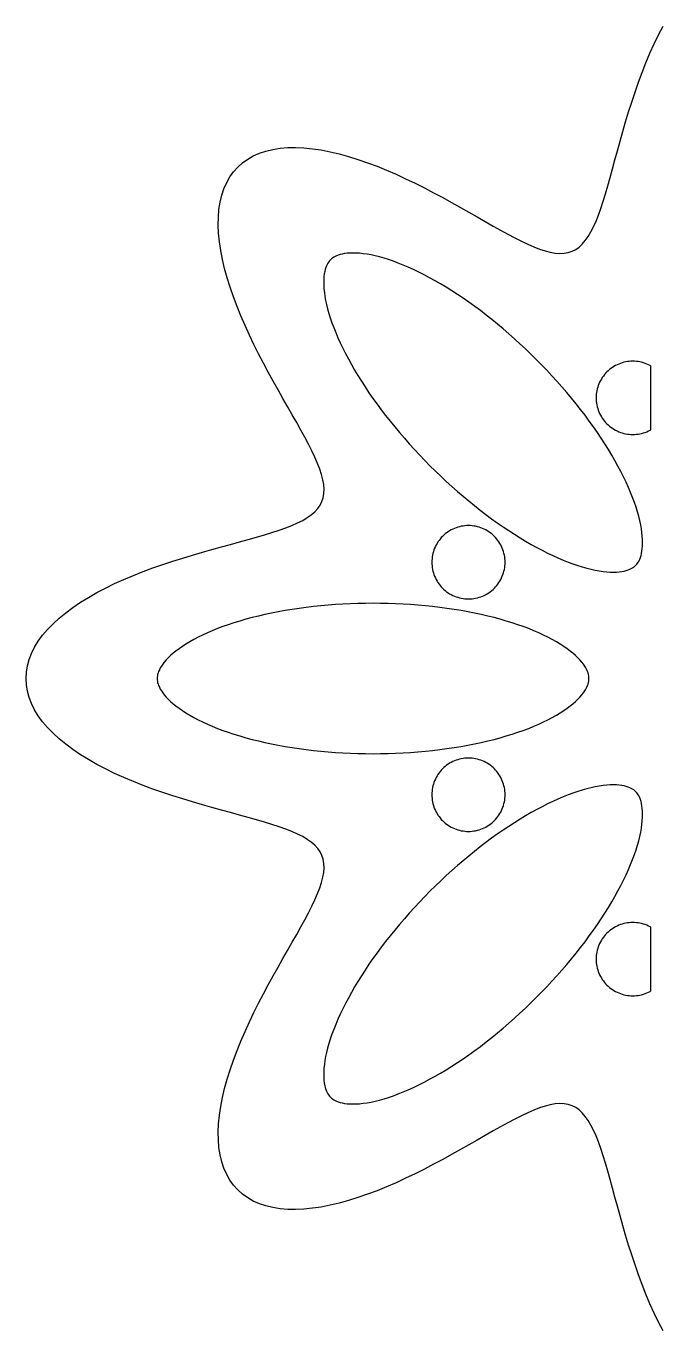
# Model space of a CAD drawing. Header units: millimetres. Extents: x -38 to 116, y -38 to 38.
# Drawn here: x 41.5 to 74.4, y -33.8 to 33.8 of the extents above; entities that cross this region are included whole.
import ezdxf

# ---------------------------------------------------------------- set-up
doc = ezdxf.new("R2010")
doc.units = ezdxf.units.MM
doc.layers.add('CUT', color=1, linetype='Continuous')

msp = doc.modelspace()

# ---------------------------------------------------------------- linework, layer by layer
at = {"layer": 'CUT'}
msp.add_lwpolyline([(74.547, -33.827), (74.31, -33.374), (74.082, -32.905), (73.865, -32.423), (73.657, -31.93), (73.459, -31.427), (73.27, -30.918), (73.09, -30.405), (72.919, -29.889), (72.756, -29.375), (72.601, -28.863), (72.454, -28.356), (72.312, -27.856), (72.177, -27.367), (72.046, -26.889), (71.92, -26.424), (71.796, -25.976), (71.675, -25.545), (71.555, -25.133), (71.435, -24.743), (71.315, -24.375), (71.192, -24.03), (71.066, -23.711), (70.937, -23.418), (70.802, -23.151), (70.66, -22.913), (70.512, -22.702), (70.355, -22.521), (70.189, -22.368), (70.012, -22.245), (69.825, -22.15), (69.626, -22.085), (69.414, -22.047), (69.188, -22.038), (68.949, -22.055), (68.695, -22.099), (68.427, -22.168), (68.143, -22.26), (67.844, -22.376), (67.529, -22.513), (67.199, -22.67), (66.853, -22.845), (66.492, -23.036), (66.116, -23.243), (65.726, -23.462), (65.322, -23.691), (64.904, -23.93), (64.474, -24.176), (64.031, -24.426), (63.578, -24.68), (63.116, -24.934), (62.644, -25.186), (62.165, -25.435), (61.68, -25.678), (61.19, -25.914), (60.696, -26.141), (60.201, -26.356), (59.705, -26.558), (59.21, -26.745), (58.718, -26.916), (58.23, -27.068), (57.748, -27.201), (57.274, -27.314), (56.809, -27.404), (56.354, -27.471), (55.912, -27.515), (55.484, -27.533), (55.072, -27.526), (54.676, -27.493), (54.299, -27.433), (53.941, -27.347), (53.604, -27.234), (53.288, -27.094), (52.996, -26.928), (52.727, -26.735), (52.483, -26.517), (52.265, -26.273), (52.072, -26.004), (51.906, -25.712), (51.766, -25.396), (51.653, -25.059), (51.567, -24.701), (51.507, -24.324), (51.474, -23.928), (51.467, -23.516), (51.485, -23.088), (51.529, -22.646), (51.596, -22.191), (51.686, -21.726), (51.799, -21.252), (51.932, -20.77), (52.084, -20.282), (52.255, -19.79), (52.442, -19.295), (52.644, -18.799), (52.859, -18.304), (53.086, -17.81), (53.322, -17.32), (53.565, -16.835), (53.814, -16.356), (54.066, -15.884), (54.32, -15.422), (54.574, -14.969), (54.824, -14.526), (55.07, -14.096), (55.309, -13.678), (55.538, -13.274), (55.757, -12.884), (55.964, -12.508), (56.155, -12.147), (56.33, -11.801), (56.487, -11.471), (56.624, -11.156), (56.74, -10.857), (56.832, -10.573), (56.901, -10.305), (56.945, -10.051), (56.962, -9.812), (56.953, -9.586), (56.915, -9.374), (56.85, -9.175), (56.755, -8.988), (56.632, -8.811), (56.479, -8.645), (56.298, -8.488), (56.087, -8.34), (55.849, -8.198), (55.582, -8.063), (55.289, -7.934), (54.97, -7.808), (54.625, -7.685), (54.257, -7.565), (53.867, -7.445), (53.455, -7.325), (53.024, -7.204), (52.576, -7.08), (52.111, -6.954), (51.633, -6.823), (51.144, -6.688), (50.644, -6.546), (50.137, -6.399), (49.625, -6.244), (49.111, -6.081), (48.595, -5.91), (48.082, -5.73), (47.573, -5.541), (47.07, -5.343), (46.577, -5.135), (46.095, -4.918), (45.626, -4.69), (45.173, -4.453), (44.738, -4.207), (44.323, -3.951), (43.931, -3.686), (43.562, -3.412), (43.219, -3.13), (42.903, -2.841), (42.616, -2.544), (42.36, -2.241), (42.135, -1.932), (41.943, -1.618), (41.785, -1.3), (41.661, -0.978), (41.572, -0.653), (41.518, -0.327), (41.5, 0), (41.518, 0.327), (41.572, 0.653), (41.661, 0.978), (41.785, 1.3), (41.943, 1.618), (42.135, 1.932), (42.36, 2.241), (42.616, 2.544), (42.903, 2.841), (43.219, 3.13), (43.562, 3.412), (43.931, 3.686), (44.323, 3.951), (44.738, 4.207), (45.173, 4.453), (45.626, 4.69), (46.095, 4.918), (46.577, 5.135), (47.07, 5.343), (47.573, 5.541), (48.082, 5.73), (48.595, 5.91), (49.111, 6.081), (49.625, 6.244), (50.137, 6.399), (50.644, 6.546), (51.144, 6.688), (51.633, 6.823), (52.111, 6.954), (52.576, 7.08), (53.024, 7.204), (53.455, 7.325), (53.867, 7.445), (54.257, 7.565), (54.625, 7.685), (54.97, 7.808), (55.289, 7.934), (55.582, 8.063), (55.849, 8.198), (56.087, 8.34), (56.298, 8.488), (56.479, 8.645), (56.632, 8.811), (56.755, 8.988), (56.85, 9.175), (56.915, 9.374), (56.953, 9.586), (56.962, 9.812), (56.945, 10.051), (56.901, 10.305), (56.832, 10.573), (56.74, 10.857), (56.624, 11.156), (56.487, 11.471), (56.33, 11.801), (56.155, 12.147), (55.964, 12.508), (55.757, 12.884), (55.538, 13.274), (55.309, 13.678), (55.07, 14.096), (54.824, 14.526), (54.574, 14.969), (54.32, 15.422), (54.066, 15.884), (53.814, 16.356), (53.565, 16.835), (53.322, 17.32), (53.086, 17.81), (52.859, 18.304), (52.644, 18.799), (52.442, 19.295), (52.255, 19.79), (52.084, 20.282), (51.932, 20.77), (51.799, 21.252), (51.686, 21.726), (51.596, 22.191), (51.529, 22.646), (51.485, 23.088), (51.467, 23.516), (51.474, 23.928), (51.507, 24.324), (51.567, 24.701), (51.653, 25.059), (51.766, 25.396), (51.906, 25.712), (52.072, 26.004), (52.265, 26.273), (52.483, 26.517), (52.727, 26.735), (52.996, 26.928), (53.288, 27.094), (53.604, 27.234), (53.941, 27.347), (54.299, 27.433), (54.676, 27.493), (55.072, 27.526), (55.484, 27.533), (55.912, 27.515), (56.354, 27.471), (56.809, 27.404), (57.274, 27.314), (57.748, 27.201), (58.23, 27.068), (58.718, 26.916), (59.21, 26.745), (59.705, 26.558), (60.201, 26.356), (60.696, 26.141), (61.19, 25.914), (61.68, 25.678), (62.165, 25.435), (62.644, 25.186), (63.116, 24.934), (63.578, 24.68), (64.031, 24.426), (64.474, 24.176), (64.904, 23.93), (65.322, 23.691), (65.726, 23.462), (66.116, 23.243), (66.492, 23.036), (66.853, 22.845), (67.199, 22.67), (67.529, 22.513), (67.844, 22.376), (68.143, 22.26), (68.427, 22.168), (68.695, 22.099), (68.949, 22.055), (69.188, 22.038), (69.414, 22.047), (69.626, 22.085), (69.825, 22.15), (70.012, 22.245), (70.189, 22.368), (70.355, 22.521), (70.512, 22.702), (70.66, 22.913), (70.802, 23.151), (70.937, 23.418), (71.066, 23.711), (71.192, 24.03), (71.315, 24.375), (71.435, 24.743), (71.555, 25.133), (71.675, 25.545), (71.796, 25.976), (71.92, 26.424), (72.046, 26.889), (72.177, 27.367), (72.312, 27.856), (72.454, 28.356), (72.601, 28.863), (72.756, 29.375), (72.919, 29.889), (73.09, 30.405), (73.27, 30.918), (73.459, 31.427), (73.657, 31.93), (73.865, 32.423), (74.082, 32.905), (74.31, 33.374), (74.547, 33.827)], dxfattribs=at)
for points in [[(68.781, 15.701), (68.515, 15.986), (68.244, 16.268), (67.969, 16.546), (67.691, 16.821), (67.409, 17.092), (67.123, 17.358), (66.836, 17.62), (66.545, 17.876), (66.253, 18.127), (65.959, 18.373), (65.664, 18.612), (65.367, 18.846), (65.07, 19.073), (64.773, 19.293), (64.476, 19.506), (64.18, 19.712), (63.884, 19.91), (63.59, 20.101), (63.297, 20.284), (63.007, 20.458), (62.719, 20.625), (62.434, 20.782), (62.152, 20.931), (61.874, 21.071), (61.6, 21.202), (61.33, 21.324), (61.066, 21.437), (60.807, 21.54), (60.554, 21.634), (60.307, 21.718), (60.068, 21.793), (59.835, 21.858), (59.611, 21.914), (59.395, 21.961), (59.187, 21.998), (58.989, 22.027), (58.801, 22.047), (58.623, 22.058), (58.456, 22.061), (58.3, 22.057), (58.155, 22.046), (58.022, 22.029), (57.901, 22.007), (57.792, 21.98), (57.693, 21.949), (57.606, 21.914), (57.528, 21.877), (57.459, 21.838), (57.398, 21.797), (57.343, 21.754), (57.293, 21.707), (57.246, 21.657), (57.203, 21.602), (57.162, 21.541), (57.123, 21.472), (57.086, 21.394), (57.051, 21.307), (57.02, 21.208), (56.993, 21.099), (56.971, 20.978), (56.954, 20.845), (56.943, 20.7), (56.939, 20.544), (56.942, 20.377), (56.953, 20.199), (56.973, 20.011), (57.002, 19.813), (57.039, 19.605), (57.086, 19.389), (57.142, 19.165), (57.207, 18.932), (57.282, 18.693), (57.366, 18.446), (57.46, 18.193), (57.563, 17.934), (57.676, 17.67), (57.798, 17.4), (57.929, 17.126), (58.069, 16.848), (58.218, 16.566), (58.375, 16.281), (58.542, 15.993), (58.716, 15.703), (58.899, 15.41), (59.09, 15.116), (59.288, 14.82), (59.494, 14.524), (59.707, 14.227), (59.927, 13.93), (60.154, 13.633), (60.388, 13.336), (60.627, 13.041), (60.873, 12.747), (61.124, 12.455), (61.38, 12.164), (61.642, 11.877), (61.908, 11.591), (62.179, 11.309), (62.454, 11.031), (62.732, 10.756), (63.014, 10.485), (63.299, 10.219), (63.587, 9.958), (63.877, 9.701), (64.17, 9.45), (64.464, 9.204), (64.759, 8.965), (65.055, 8.731), (65.352, 8.504), (65.65, 8.284), (65.947, 8.071), (66.243, 7.865), (66.539, 7.667), (66.833, 7.476), (67.126, 7.293), (67.416, 7.119), (67.704, 6.953), (67.989, 6.795), (68.271, 6.646), (68.549, 6.506), (68.823, 6.375), (69.093, 6.253), (69.357, 6.141), (69.616, 6.037), (69.869, 5.943), (70.115, 5.859), (70.355, 5.784), (70.588, 5.719), (70.812, 5.663), (71.028, 5.616), (71.236, 5.579), (71.434, 5.55), (71.622, 5.531), (71.8, 5.519), (71.967, 5.516), (72.123, 5.52), (72.268, 5.531), (72.401, 5.548), (72.522, 5.57), (72.631, 5.597), (72.73, 5.629), (72.817, 5.663), (72.895, 5.7), (72.964, 5.739), (73.025, 5.78), (73.08, 5.823), (73.13, 5.87), (73.177, 5.92), (73.22, 5.975), (73.261, 6.036), (73.3, 6.105), (73.337, 6.183), (73.371, 6.27), (73.403, 6.369), (73.43, 6.478), (73.452, 6.599), (73.469, 6.732), (73.48, 6.877), (73.484, 7.033), (73.481, 7.2), (73.469, 7.378), (73.45, 7.566), (73.421, 7.764), (73.384, 7.972), (73.337, 8.188), (73.281, 8.412), (73.216, 8.645), (73.141, 8.885), (73.057, 9.131), (72.963, 9.384), (72.859, 9.643), (72.747, 9.907), (72.625, 10.177), (72.494, 10.451), (72.354, 10.729), (72.205, 11.011), (72.047, 11.296), (71.881, 11.584), (71.707, 11.874), (71.524, 12.167), (71.333, 12.461), (71.135, 12.757), (70.929, 13.053), (70.716, 13.35), (70.496, 13.648), (70.269, 13.945), (70.035, 14.241), (69.796, 14.536), (69.55, 14.83), (69.299, 15.123), (69.042, 15.413), (68.781, 15.701)], [(73.785, 12.834), (73.868, 12.876), (73.912, 12.901), (73.912, 16.201), (73.868, 16.226), (73.785, 16.268), (73.7, 16.306), (73.613, 16.34), (73.524, 16.369), (73.434, 16.394), (73.343, 16.414), (73.251, 16.43), (73.159, 16.442), (73.066, 16.448), (72.973, 16.451), (72.88, 16.448), (72.787, 16.442), (72.694, 16.43), (72.602, 16.414), (72.511, 16.394), (72.421, 16.369), (72.333, 16.34), (72.246, 16.306), (72.161, 16.268), (72.077, 16.226), (71.996, 16.18), (71.917, 16.131), (71.841, 16.077), (71.768, 16.02), (71.697, 15.959), (71.63, 15.894), (71.565, 15.827), (71.504, 15.756), (71.447, 15.683), (71.393, 15.606), (71.343, 15.528), (71.297, 15.447), (71.256, 15.363), (71.218, 15.278), (71.184, 15.191), (71.155, 15.103), (71.13, 15.013), (71.11, 14.922), (71.094, 14.83), (71.082, 14.737), (71.075, 14.644), (71.073, 14.551), (71.075, 14.458), (71.082, 14.365), (71.094, 14.272), (71.11, 14.181), (71.13, 14.09), (71.155, 14), (71.184, 13.911), (71.218, 13.824), (71.256, 13.739), (71.297, 13.656), (71.343, 13.575), (71.393, 13.496), (71.447, 13.42), (71.504, 13.346), (71.565, 13.275), (71.63, 13.208), (71.697, 13.144), (71.768, 13.083), (71.841, 13.025), (71.917, 12.972), (71.996, 12.922), (72.077, 12.876), (72.161, 12.834), (72.246, 12.796), (72.333, 12.763), (72.421, 12.733), (72.511, 12.708), (72.602, 12.688), (72.694, 12.672), (72.787, 12.661), (72.88, 12.654), (72.973, 12.651), (73.066, 12.654), (73.159, 12.661), (73.251, 12.672), (73.343, 12.688), (73.434, 12.708), (73.524, 12.733), (73.613, 12.763), (73.7, 12.796), (73.785, 12.834)], [(66.328, 5.749), (66.339, 5.841), (66.346, 5.934), (66.349, 6.027), (66.346, 6.12), (66.339, 6.213), (66.328, 6.306), (66.312, 6.398), (66.292, 6.489), (66.267, 6.579), (66.237, 6.667), (66.204, 6.754), (66.166, 6.839), (66.124, 6.923), (66.078, 7.004), (66.028, 7.083), (65.975, 7.159), (65.917, 7.232), (65.856, 7.303), (65.792, 7.37), (65.725, 7.435), (65.654, 7.496), (65.58, 7.553), (65.504, 7.607), (65.425, 7.657), (65.344, 7.703), (65.261, 7.744), (65.176, 7.782), (65.089, 7.816), (65, 7.845), (64.91, 7.87), (64.819, 7.89), (64.728, 7.906), (64.635, 7.918), (64.542, 7.925), (64.449, 7.927), (64.356, 7.925), (64.263, 7.918), (64.17, 7.906), (64.078, 7.89), (63.987, 7.87), (63.897, 7.845), (63.809, 7.816), (63.722, 7.782), (63.637, 7.744), (63.553, 7.703), (63.472, 7.657), (63.394, 7.607), (63.317, 7.553), (63.244, 7.496), (63.173, 7.435), (63.106, 7.37), (63.041, 7.303), (62.98, 7.232), (62.923, 7.159), (62.869, 7.083), (62.82, 7.004), (62.774, 6.923), (62.732, 6.839), (62.694, 6.754), (62.66, 6.667), (62.631, 6.579), (62.606, 6.489), (62.586, 6.398), (62.57, 6.306), (62.558, 6.213), (62.552, 6.12), (62.549, 6.027), (62.552, 5.934), (62.558, 5.841), (62.57, 5.749), (62.586, 5.657), (62.606, 5.566), (62.631, 5.476), (62.66, 5.387), (62.694, 5.3), (62.732, 5.215), (62.774, 5.132), (62.82, 5.051), (62.869, 4.972), (62.923, 4.896), (62.98, 4.822), (63.041, 4.752), (63.106, 4.684), (63.173, 4.62), (63.244, 4.559), (63.317, 4.501), (63.394, 4.448), (63.472, 4.398), (63.553, 4.352), (63.637, 4.31), (63.722, 4.272), (63.809, 4.239), (63.897, 4.209), (63.987, 4.185), (64.078, 4.164), (64.17, 4.148), (64.263, 4.137), (64.356, 4.13), (64.449, 4.128), (64.542, 4.13), (64.635, 4.137), (64.728, 4.148), (64.819, 4.164), (64.91, 4.185), (65, 4.209), (65.089, 4.239), (65.176, 4.272), (65.261, 4.31), (65.344, 4.352), (65.425, 4.398), (65.504, 4.448), (65.58, 4.501), (65.654, 4.559), (65.725, 4.62), (65.792, 4.684), (65.856, 4.752), (65.917, 4.822), (65.975, 4.896), (66.028, 4.972), (66.078, 5.051), (66.124, 5.132), (66.166, 5.215), (66.204, 5.3), (66.237, 5.387), (66.267, 5.476), (66.292, 5.566), (66.312, 5.657), (66.328, 5.749)], [(60.672, 3.876), (60.282, 3.889), (59.891, 3.897), (59.5, 3.9), (59.109, 3.897), (58.718, 3.889), (58.328, 3.876), (57.94, 3.857), (57.553, 3.834), (57.169, 3.804), (56.787, 3.77), (56.409, 3.731), (56.034, 3.686), (55.664, 3.637), (55.298, 3.582), (54.937, 3.523), (54.582, 3.459), (54.233, 3.39), (53.89, 3.317), (53.554, 3.239), (53.225, 3.157), (52.904, 3.071), (52.591, 2.981), (52.286, 2.887), (51.99, 2.789), (51.704, 2.688), (51.427, 2.584), (51.161, 2.477), (50.905, 2.367), (50.659, 2.254), (50.425, 2.139), (50.203, 2.023), (49.992, 1.905), (49.794, 1.785), (49.608, 1.665), (49.435, 1.545), (49.275, 1.425), (49.128, 1.306), (48.994, 1.189), (48.873, 1.073), (48.766, 0.96), (48.671, 0.85), (48.589, 0.744), (48.52, 0.642), (48.461, 0.545), (48.414, 0.454), (48.376, 0.368), (48.347, 0.287), (48.326, 0.21), (48.312, 0.138), (48.304, 0.068), (48.301, 0), (48.304, -0.068), (48.312, -0.138), (48.326, -0.21), (48.347, -0.287), (48.376, -0.368), (48.414, -0.454), (48.461, -0.545), (48.52, -0.642), (48.589, -0.744), (48.671, -0.85), (48.766, -0.96), (48.873, -1.073), (48.994, -1.189), (49.128, -1.306), (49.275, -1.425), (49.435, -1.545), (49.608, -1.665), (49.794, -1.785), (49.992, -1.905), (50.203, -2.023), (50.425, -2.139), (50.659, -2.254), (50.905, -2.367), (51.161, -2.477), (51.427, -2.584), (51.704, -2.688), (51.99, -2.789), (52.286, -2.887), (52.591, -2.981), (52.904, -3.071), (53.225, -3.157), (53.554, -3.239), (53.89, -3.317), (54.233, -3.39), (54.582, -3.459), (54.937, -3.523), (55.298, -3.582), (55.664, -3.637), (56.034, -3.686), (56.409, -3.731), (56.787, -3.77), (57.169, -3.804), (57.553, -3.834), (57.94, -3.857), (58.328, -3.876), (58.718, -3.889), (59.109, -3.897), (59.5, -3.9), (59.891, -3.897), (60.282, -3.889), (60.672, -3.876), (61.06, -3.857), (61.447, -3.834), (61.831, -3.804), (62.213, -3.77), (62.591, -3.731), (62.966, -3.686), (63.336, -3.637), (63.702, -3.582), (64.063, -3.523), (64.418, -3.459), (64.767, -3.39), (65.11, -3.317), (65.446, -3.239), (65.775, -3.157), (66.096, -3.071), (66.409, -2.981), (66.714, -2.887), (67.01, -2.789), (67.296, -2.688), (67.573, -2.584), (67.839, -2.477), (68.095, -2.367), (68.341, -2.254), (68.575, -2.139), (68.797, -2.023), (69.008, -1.905), (69.206, -1.785), (69.392, -1.665), (69.565, -1.545), (69.725, -1.425), (69.872, -1.306), (70.006, -1.189), (70.127, -1.073), (70.234, -0.96), (70.329, -0.85), (70.411, -0.744), (70.48, -0.642), (70.539, -0.545), (70.586, -0.454), (70.624, -0.368), (70.653, -0.287), (70.674, -0.21), (70.688, -0.138), (70.696, -0.068), (70.699, 0), (70.696, 0.068), (70.688, 0.138), (70.674, 0.21), (70.653, 0.287), (70.624, 0.368), (70.586, 0.454), (70.539, 0.545), (70.48, 0.642), (70.411, 0.744), (70.329, 0.85), (70.234, 0.96), (70.127, 1.073), (70.006, 1.189), (69.872, 1.306), (69.725, 1.425), (69.565, 1.545), (69.392, 1.665), (69.206, 1.785), (69.008, 1.905), (68.797, 2.023), (68.575, 2.139), (68.341, 2.254), (68.095, 2.367), (67.839, 2.477), (67.573, 2.584), (67.296, 2.688), (67.01, 2.789), (66.714, 2.887), (66.409, 2.981), (66.096, 3.071), (65.775, 3.157), (65.446, 3.239), (65.11, 3.317), (64.767, 3.39), (64.418, 3.459), (64.063, 3.523), (63.702, 3.582), (63.336, 3.637), (62.966, 3.686), (62.591, 3.731), (62.213, 3.77), (61.831, 3.804), (61.447, 3.834), (61.06, 3.857), (60.672, 3.876)], [(66.328, -6.306), (66.339, -6.213), (66.346, -6.12), (66.349, -6.027), (66.346, -5.934), (66.339, -5.841), (66.328, -5.749), (66.312, -5.657), (66.292, -5.566), (66.267, -5.476), (66.237, -5.387), (66.204, -5.3), (66.166, -5.215), (66.124, -5.132), (66.078, -5.051), (66.028, -4.972), (65.975, -4.896), (65.917, -4.822), (65.856, -4.752), (65.792, -4.684), (65.725, -4.62), (65.654, -4.559), (65.58, -4.501), (65.504, -4.448), (65.425, -4.398), (65.344, -4.352), (65.261, -4.31), (65.176, -4.272), (65.089, -4.239), (65, -4.209), (64.91, -4.185), (64.819, -4.164), (64.728, -4.148), (64.635, -4.137), (64.542, -4.13), (64.449, -4.128), (64.356, -4.13), (64.263, -4.137), (64.17, -4.148), (64.078, -4.164), (63.987, -4.185), (63.897, -4.209), (63.809, -4.239), (63.722, -4.272), (63.637, -4.31), (63.553, -4.352), (63.472, -4.398), (63.394, -4.448), (63.317, -4.501), (63.244, -4.559), (63.173, -4.62), (63.106, -4.684), (63.041, -4.752), (62.98, -4.822), (62.923, -4.896), (62.869, -4.972), (62.82, -5.051), (62.774, -5.132), (62.732, -5.215), (62.694, -5.3), (62.66, -5.387), (62.631, -5.476), (62.606, -5.566), (62.586, -5.657), (62.57, -5.749), (62.558, -5.841), (62.552, -5.934), (62.549, -6.027), (62.552, -6.12), (62.558, -6.213), (62.57, -6.306), (62.586, -6.398), (62.606, -6.489), (62.631, -6.579), (62.66, -6.667), (62.694, -6.754), (62.732, -6.839), (62.774, -6.923), (62.82, -7.004), (62.869, -7.083), (62.923, -7.159), (62.98, -7.232), (63.041, -7.303), (63.106, -7.37), (63.173, -7.435), (63.244, -7.496), (63.317, -7.553), (63.394, -7.607), (63.472, -7.657), (63.553, -7.703), (63.637, -7.744), (63.722, -7.782), (63.809, -7.816), (63.897, -7.845), (63.987, -7.87), (64.078, -7.89), (64.17, -7.906), (64.263, -7.918), (64.356, -7.925), (64.449, -7.927), (64.542, -7.925), (64.635, -7.918), (64.728, -7.906), (64.819, -7.89), (64.91, -7.87), (65, -7.845), (65.089, -7.816), (65.176, -7.782), (65.261, -7.744), (65.344, -7.703), (65.425, -7.657), (65.504, -7.607), (65.58, -7.553), (65.654, -7.496), (65.725, -7.435), (65.792, -7.37), (65.856, -7.303), (65.917, -7.232), (65.975, -7.159), (66.028, -7.083), (66.078, -7.004), (66.124, -6.923), (66.166, -6.839), (66.204, -6.754), (66.237, -6.667), (66.267, -6.579), (66.292, -6.489), (66.312, -6.398), (66.328, -6.306)], [(63.299, -10.219), (63.014, -10.485), (62.732, -10.756), (62.454, -11.031), (62.179, -11.309), (61.908, -11.591), (61.642, -11.877), (61.38, -12.164), (61.124, -12.455), (60.873, -12.747), (60.627, -13.041), (60.388, -13.336), (60.154, -13.633), (59.927, -13.93), (59.707, -14.227), (59.494, -14.524), (59.288, -14.82), (59.09, -15.116), (58.899, -15.41), (58.716, -15.703), (58.542, -15.993), (58.375, -16.281), (58.218, -16.566), (58.069, -16.848), (57.929, -17.126), (57.798, -17.4), (57.676, -17.67), (57.563, -17.934), (57.46, -18.193), (57.366, -18.446), (57.282, -18.693), (57.207, -18.932), (57.142, -19.165), (57.086, -19.389), (57.039, -19.605), (57.002, -19.813), (56.973, -20.011), (56.953, -20.199), (56.942, -20.377), (56.939, -20.544), (56.943, -20.7), (56.954, -20.845), (56.971, -20.978), (56.993, -21.099), (57.02, -21.208), (57.051, -21.307), (57.086, -21.394), (57.123, -21.472), (57.162, -21.541), (57.203, -21.602), (57.246, -21.657), (57.293, -21.707), (57.343, -21.754), (57.398, -21.797), (57.459, -21.838), (57.528, -21.877), (57.606, -21.914), (57.693, -21.949), (57.792, -21.98), (57.901, -22.007), (58.022, -22.029), (58.155, -22.046), (58.3, -22.057), (58.456, -22.061), (58.623, -22.058), (58.801, -22.047), (58.989, -22.027), (59.187, -21.998), (59.395, -21.961), (59.611, -21.914), (59.835, -21.858), (60.068, -21.793), (60.307, -21.718), (60.554, -21.634), (60.807, -21.54), (61.066, -21.437), (61.33, -21.324), (61.6, -21.202), (61.874, -21.071), (62.152, -20.931), (62.434, -20.782), (62.719, -20.625), (63.007, -20.458), (63.297, -20.284), (63.59, -20.101), (63.884, -19.91), (64.18, -19.712), (64.476, -19.506), (64.773, -19.293), (65.07, -19.073), (65.367, -18.846), (65.664, -18.612), (65.959, -18.373), (66.253, -18.127), (66.545, -17.876), (66.836, -17.62), (67.123, -17.358), (67.409, -17.092), (67.691, -16.821), (67.969, -16.546), (68.244, -16.268), (68.515, -15.986), (68.781, -15.701), (69.042, -15.413), (69.299, -15.123), (69.55, -14.83), (69.796, -14.536), (70.035, -14.241), (70.269, -13.945), (70.496, -13.648), (70.716, -13.35), (70.929, -13.053), (71.135, -12.757), (71.333, -12.461), (71.524, -12.167), (71.707, -11.874), (71.881, -11.584), (72.047, -11.296), (72.205, -11.011), (72.354, -10.729), (72.494, -10.451), (72.625, -10.177), (72.747, -9.907), (72.859, -9.643), (72.963, -9.384), (73.057, -9.131), (73.141, -8.885), (73.216, -8.645), (73.281, -8.412), (73.337, -8.188), (73.384, -7.972), (73.421, -7.764), (73.45, -7.566), (73.469, -7.378), (73.481, -7.2), (73.484, -7.033), (73.48, -6.877), (73.469, -6.732), (73.452, -6.599), (73.43, -6.478), (73.403, -6.369), (73.371, -6.27), (73.337, -6.183), (73.3, -6.105), (73.261, -6.036), (73.22, -5.975), (73.177, -5.92), (73.13, -5.87), (73.08, -5.823), (73.025, -5.78), (72.964, -5.739), (72.895, -5.7), (72.817, -5.663), (72.73, -5.629), (72.631, -5.597), (72.522, -5.57), (72.401, -5.548), (72.268, -5.531), (72.123, -5.52), (71.967, -5.516), (71.8, -5.519), (71.622, -5.531), (71.434, -5.55), (71.236, -5.579), (71.028, -5.616), (70.812, -5.663), (70.588, -5.719), (70.355, -5.784), (70.115, -5.859), (69.869, -5.943), (69.616, -6.037), (69.357, -6.141), (69.093, -6.253), (68.823, -6.375), (68.549, -6.506), (68.271, -6.646), (67.989, -6.795), (67.704, -6.953), (67.416, -7.119), (67.126, -7.293), (66.833, -7.476), (66.539, -7.667), (66.243, -7.865), (65.947, -8.071), (65.65, -8.284), (65.352, -8.504), (65.055, -8.731), (64.759, -8.965), (64.464, -9.204), (64.17, -9.45), (63.877, -9.701), (63.587, -9.958), (63.299, -10.219)], [(73.868, -16.226), (73.912, -16.201), (73.912, -12.901), (73.868, -12.876), (73.785, -12.834), (73.7, -12.796), (73.613, -12.763), (73.524, -12.733), (73.434, -12.708), (73.343, -12.688), (73.251, -12.672), (73.159, -12.661), (73.066, -12.654), (72.973, -12.651), (72.88, -12.654), (72.787, -12.661), (72.694, -12.672), (72.602, -12.688), (72.511, -12.708), (72.421, -12.733), (72.333, -12.763), (72.246, -12.796), (72.161, -12.834), (72.077, -12.876), (71.996, -12.922), (71.917, -12.972), (71.841, -13.025), (71.768, -13.083), (71.697, -13.144), (71.63, -13.208), (71.565, -13.275), (71.504, -13.346), (71.447, -13.42), (71.393, -13.496), (71.343, -13.575), (71.297, -13.656), (71.256, -13.739), (71.218, -13.824), (71.184, -13.911), (71.155, -14), (71.13, -14.09), (71.11, -14.181), (71.094, -14.272), (71.082, -14.365), (71.075, -14.458), (71.073, -14.551), (71.075, -14.644), (71.082, -14.737), (71.094, -14.83), (71.11, -14.922), (71.13, -15.013), (71.155, -15.103), (71.184, -15.191), (71.218, -15.278), (71.256, -15.363), (71.297, -15.447), (71.343, -15.528), (71.393, -15.606), (71.447, -15.683), (71.504, -15.756), (71.565, -15.827), (71.63, -15.894), (71.697, -15.959), (71.768, -16.02), (71.841, -16.077), (71.917, -16.131), (71.996, -16.18), (72.077, -16.226), (72.161, -16.268), (72.246, -16.306), (72.333, -16.34), (72.421, -16.369), (72.511, -16.394), (72.602, -16.414), (72.694, -16.43), (72.787, -16.442), (72.88, -16.448), (72.973, -16.451), (73.066, -16.448), (73.159, -16.442), (73.251, -16.43), (73.343, -16.414), (73.434, -16.394), (73.524, -16.369), (73.613, -16.34), (73.7, -16.306), (73.785, -16.268), (73.868, -16.226)]]:
    msp.add_lwpolyline(points, close=True, dxfattribs=at)

doc.saveas('drawing.dxf')
